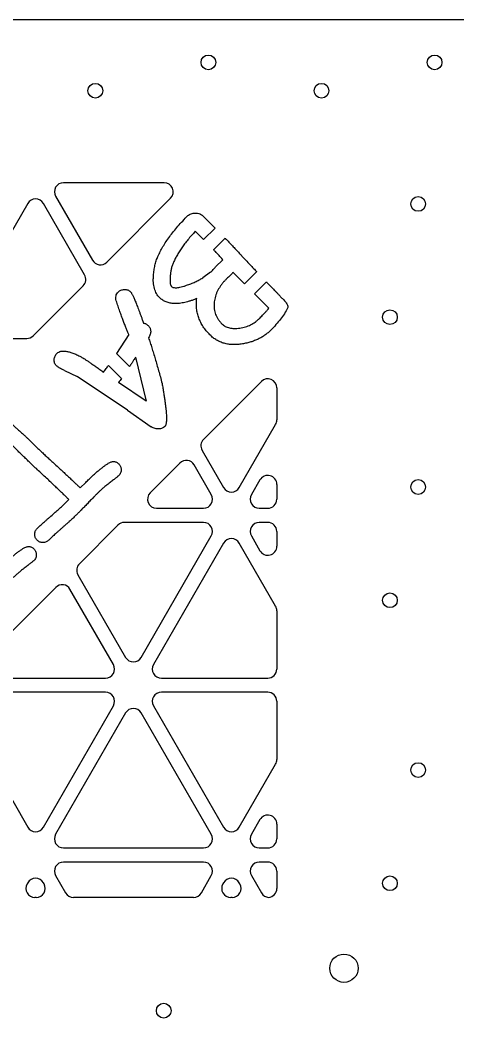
# Model space of a CAD drawing. Header units: inches. Extents: x -14.6 to 14.6, y -15.4 to 14.9.
# Drawn here: x 0.73 to 4.59, y 6.06 to 14.88 of the extents above; entities that cross this region are included whole.
import ezdxf

# ---------------------------------------------------------------- set-up
doc = ezdxf.new("R2010")
doc.units = ezdxf.units.IN
doc.header["$MEASUREMENT"] = 0

msp = doc.modelspace()

# ---------------------------------------------------------------- linework, layer by layer
at = {"color": 7, "linetype": 'Continuous', "lineweight": 25}
for p, q in [((7.73, 14.875), (-7.73, 14.875)), ((2.0043, 13.4375), (1.1128, 13.4375)), ((1.0436, 13.3175), (1.3698, 12.7524)), ((0.7967, 13.255), (0.1775, 12.1825)), ((1.2998, 12.6237), (0.9353, 13.255)), ((2.0608, 13.3009), (1.4957, 12.7358)), ((2.454, 13.0365), (2.3455, 13.1451)), ((2.2787, 13.0084), (2.3523, 12.9348)), ((2.454, 13.0365), (2.3523, 12.9348)), ((2.4402, 12.846), (2.5421, 12.9478)), ((2.5224, 12.7578), (2.4579, 12.6933)), ((2.4147, 12.647), (2.3455, 12.5973)), ((2.613, 12.645), (2.7137, 12.5443)), ((2.821, 12.6517), (2.7137, 12.5443)), ((1.2871, 12.5272), (0.8458, 12.0859)), ((2.802, 12.4559), (2.9073, 12.5612)), ((2.802, 12.4559), (2.9289, 12.3291)), ((1.69, 12.0966), (1.581, 11.9304)), ((0.2468, 12.0625), (0.7893, 12.0625)), ((1.6973, 11.814), (1.581, 11.9304)), ((1.5108, 11.8238), (1.6255, 11.709)), ((1.7497, 11.8961), (1.8437, 11.5077)), ((1.1229, 11.7794), (1.2355, 11.7271)), ((1.6788, 11.4296), (1.2355, 11.7271)), ((1.8437, 11.5077), (1.6007, 11.6735)), ((2.3516, 11.1705), (2.8634, 11.6823)), ((3, 11.6257), (3, 11.3426)), ((1.6788, 11.4296), (1.8887, 11.2815)), ((2.6674, 10.745), (2.9893, 11.3026)), ((2.3389, 11.0739), (2.5288, 10.745)), ((1.8802, 10.6991), (2.143, 10.9618)), ((2.4205, 10.6825), (2.2688, 10.9452)), ((1.3102, 10.7907), (1.262, 10.7417)), ((2.8507, 10.8126), (2.7756, 10.6825)), ((3, 10.7726), (3, 10.6425)), ((1.1603, 10.6399), (1.1242, 10.6038)), ((1.9368, 10.5625), (2.3513, 10.5625)), ((2.8449, 10.5625), (2.92, 10.5625)), ((1.2536, 10.0724), (1.5952, 10.4141)), ((2.3513, 10.4375), (1.6518, 10.4375)), ((2.92, 10.4375), (2.8449, 10.4375)), ((1.8013, 9.245), (2.4205, 10.3175)), ((2.7756, 10.3175), (2.8507, 10.1874)), ((3, 10.3575), (3, 10.2274)), ((2.5288, 10.255), (1.9096, 9.1825)), ((2.9893, 9.6974), (2.6674, 10.255)), ((1.2408, 9.9758), (1.6628, 9.245)), ((0.3802, 9.1991), (1.0449, 9.8637)), ((1.5545, 9.1825), (1.1708, 9.8472)), ((3, 9.6574), (3, 9.1425)), ((0.4368, 9.0625), (1.4852, 9.0625)), ((1.9789, 9.0625), (2.92, 9.0625)), ((1.4852, 8.9375), (0.2468, 8.9375)), ((2.92, 8.9375), (1.9789, 8.9375)), ((0.1775, 8.8175), (0.7967, 7.745)), ((0.9353, 7.745), (1.5545, 8.8175)), ((1.9096, 8.8175), (2.5288, 7.745)), ((3, 8.8575), (3, 8.3426)), ((1.6628, 8.755), (1.0436, 7.6825)), ((2.4205, 7.6825), (1.8013, 8.755)), ((2.6674, 7.745), (2.9893, 8.3026)), ((2.8507, 7.8126), (2.7756, 7.6825)), ((3, 7.7726), (3, 7.6425)), ((1.1128, 7.5625), (2.3513, 7.5625)), ((2.8449, 7.5625), (2.92, 7.5625)), ((2.3513, 7.4375), (1.1128, 7.4375)), ((2.92, 7.4375), (2.8449, 7.4375)), ((1.0436, 7.3175), (1.1316, 7.165)), ((2.3325, 7.165), (2.4205, 7.3175)), ((2.7756, 7.3175), (2.8637, 7.165)), ((3, 7.3575), (3, 7.205)), ((0.7967, 7.255), (0.791, 7.245)), ((0.9411, 7.245), (0.9353, 7.255)), ((2.5288, 7.255), (2.523, 7.245)), ((2.6731, 7.245), (2.6674, 7.255)), ((0.8718, 7.125), (0.8603, 7.125)), ((2.2632, 7.125), (1.2009, 7.125)), ((2.6038, 7.125), (2.5923, 7.125))]:
    msp.add_line(p, q, dxfattribs=at)
for centre, radius in [((2.395, 14.5), 0.065), ((4.395, 14.5), 0.065), ((1.395, 14.25), 0.065), ((3.395, 14.25), 0.065), ((4.25, 13.25), 0.065), ((4, 12.25), 0.065), ((4.25, 10.75), 0.065), ((4, 9.75), 0.065), ((4.25, 8.25), 0.065), ((4, 7.25), 0.065), ((3.5938, 6.5), 0.125), ((2, 6.125), 0.065)]:
    msp.add_circle(centre, radius, dxfattribs=at)
for centre, start, end in [((1.1128, 13.3575), 90, 210), ((2.0043, 13.3575), 315, 90), ((0.866, 13.215), 30, 150), ((1.4391, 12.7924), 210, 315), ((1.2305, 12.5837), 315, 30), ((0.7893, 12.1425), 270, 315), ((2.92, 11.6257), 0, 135), ((2.92, 11.3426), 330, 0), ((2.4082, 11.1139), 135, 210), ((2.1996, 10.9052), 30, 135), ((2.92, 10.7726), 0, 150), ((1.9368, 10.6425), 135, 270), ((2.3513, 10.6425), 270, 30), ((2.5981, 10.785), 210, 330), ((2.8449, 10.6425), 150, 270), ((2.92, 10.6425), 270, 0), ((1.6518, 10.3575), 90, 135), ((2.3513, 10.3575), 330, 90), ((2.8449, 10.3575), 90, 210), ((2.92, 10.3575), 0, 90), ((2.5981, 10.215), 30, 150), ((2.92, 10.2274), 210, 0), ((1.3101, 10.0158), 135, 210), ((1.1015, 9.8072), 30, 135), ((2.92, 9.6574), 0, 30), ((1.4852, 9.1425), 270, 30), ((1.7321, 9.285), 210, 330), ((1.9789, 9.1425), 150, 270), ((2.92, 9.1425), 270, 0), ((1.4852, 8.8575), 330, 90), ((1.9789, 8.8575), 90, 210), ((2.92, 8.8575), 0, 90), ((1.7321, 8.715), 30, 150), ((2.92, 8.3426), 330, 0), ((2.92, 7.7726), 0, 150), ((0.866, 7.785), 210, 330), ((1.1128, 7.6425), 150, 270), ((2.3513, 7.6425), 270, 30), ((2.5981, 7.785), 210, 330), ((2.8449, 7.6425), 150, 270), ((2.92, 7.6425), 270, 0), ((1.1128, 7.3575), 90, 210), ((2.3513, 7.3575), 330, 90), ((2.8449, 7.3575), 90, 210), ((2.92, 7.3575), 0, 90), ((0.8603, 7.205), 150, 270), ((0.866, 7.215), 30, 150), ((0.8718, 7.205), 270, 30), ((2.5923, 7.205), 150, 270), ((2.5981, 7.215), 30, 150), ((2.6038, 7.205), 270, 30), ((1.2009, 7.205), 210, 270), ((2.2632, 7.205), 270, 330), ((2.9329, 7.205), 210, 265.36136), ((2.92, 7.205), 274.63864, 0)]:
    msp.add_arc(centre, 0.08, start, end, dxfattribs=at)
for points, knots in [([(1.9487, 12.7869), (1.9553, 12.8012), (1.9689, 12.8306), (1.9933, 12.8739), (2.021, 12.918), (2.0524, 12.9628), (2.0876, 13.0079), (2.126, 13.0539), (2.1682, 13.1004), (2.1982, 13.131), (2.2135, 13.1467)], [0, 0, 0, 0, 0.105395, 0.215852, 0.331734, 0.453358, 0.580595, 0.713771, 0.853739, 1, 1, 1, 1]), ([(2.2135, 13.1467), (2.2177, 13.1503), (2.2261, 13.1576), (2.242, 13.1646), (2.26, 13.1687), (2.2796, 13.1696), (2.2992, 13.1679), (2.3173, 13.1635), (2.333, 13.1561), (2.3414, 13.1487), (2.3455, 13.1451)], [0, 0, 0, 0, 0.114901, 0.231703, 0.358355, 0.49939, 0.64077, 0.768171, 0.886337, 1, 1, 1, 1]), ([(2.2787, 13.0084), (2.2673, 12.9959), (2.2449, 12.9714), (2.2136, 12.9344), (2.1849, 12.8981), (2.1589, 12.8624), (2.1357, 12.8274), (2.1152, 12.7931), (2.0973, 12.7595), (2.0873, 12.7369), (2.0825, 12.7258)], [0, 0, 0, 0, 0.146989, 0.287304, 0.421104, 0.548575, 0.669931, 0.785421, 0.895332, 1, 1, 1, 1]), ([(2.5421, 12.9478), (2.5429, 12.947), (2.5517, 12.938), (2.5692, 12.92), (2.5951, 12.893), (2.6228, 12.8636), (2.6525, 12.8321), (2.6841, 12.7985), (2.7057, 12.7753), (2.7168, 12.7633)], [0.1828445, 0.1828445, 0.1828445, 0.1828445, 0.1936407, 0.3046684, 0.4250074, 0.5546635, 0.6941412, 0.8424086, 1, 1, 1, 1]), ([(1.909, 12.6191), (1.9103, 12.6342), (1.9128, 12.6639), (1.9216, 12.7071), (1.9328, 12.7483), (1.9434, 12.7741), (1.9487, 12.7869)], [0, 0, 0, 0, 0.262219, 0.515873, 0.761031, 1, 1, 1, 1]), ([(2.5224, 12.7578), (2.5112, 12.77), (2.4894, 12.7938), (2.4621, 12.8232), (2.4458, 12.8402), (2.4402, 12.846)], [0, 0, 0, 0, 0.2726082, 0.5301417, 0.6614259, 0.6614259, 0.6614259, 0.6614259]), ([(2.0825, 12.7258), (2.0788, 12.7164), (2.0713, 12.6974), (2.0638, 12.6669), (2.0585, 12.6348), (2.0571, 12.6128), (2.0564, 12.6016)], [0, 0, 0, 0, 0.237078, 0.48142, 0.735707, 1, 1, 1, 1]), ([(2.7168, 12.7633), (2.7288, 12.7504), (2.7518, 12.7256), (2.7852, 12.69), (2.808, 12.6657), (2.8196, 12.6533), (2.821, 12.6517)], [0, 0, 0, 0, 0.1670494, 0.3218559, 0.4639287, 0.4838989, 0.4838989, 0.4838989, 0.4838989]), ([(1.9639, 12.4219), (1.9587, 12.4275), (1.9481, 12.4388), (1.9355, 12.4587), (1.9249, 12.4804), (1.9171, 12.5043), (1.9114, 12.5301), (1.908, 12.5579), (1.9072, 12.5878), (1.9084, 12.6084), (1.909, 12.6191)], [0, 0, 0, 0, 0.108935, 0.219277, 0.332765, 0.450748, 0.575183, 0.707344, 0.84826, 1, 1, 1, 1]), ([(2.4147, 12.647), (2.4178, 12.6501), (2.4252, 12.6575), (2.4361, 12.67), (2.4474, 12.6824), (2.4548, 12.6901), (2.4579, 12.6933)], [0, 0, 0, 0, 0.205445, 0.494968, 0.786902, 1, 1, 1, 1]), ([(2.613, 12.645), (2.6069, 12.6388), (2.5955, 12.6272), (2.579, 12.6115), (2.5652, 12.5976), (2.5536, 12.586), (2.5443, 12.5766), (2.5371, 12.5698), (2.5327, 12.5646), (2.5303, 12.5622), (2.5294, 12.5614)], [0, 0, 0, 0, 0.2200903, 0.413028, 0.578775, 0.7173503, 0.828754, 0.9129861, 0.9701112, 1, 1, 1, 1]), ([(2.0564, 12.6016), (2.0561, 12.5964), (2.0555, 12.5867), (2.0556, 12.5728), (2.056, 12.5605), (2.0571, 12.5497), (2.0589, 12.5405), (2.061, 12.5327), (2.0639, 12.5264), (2.0665, 12.5231), (2.0677, 12.5216)], [0, 0, 0, 0, 0.187744, 0.355997, 0.505045, 0.635414, 0.750635, 0.848388, 0.931044, 1, 1, 1, 1]), ([(2.0677, 12.5216), (2.0703, 12.5195), (2.0759, 12.515), (2.087, 12.5113), (2.1002, 12.5097), (2.1159, 12.5101), (2.1339, 12.5125), (2.1542, 12.5169), (2.1772, 12.523), (2.193, 12.5285), (2.2015, 12.5314)], [0, 0, 0, 0, 0.072424, 0.152406, 0.247894, 0.358809, 0.488679, 0.638697, 0.807628, 1, 1, 1, 1]), ([(2.2015, 12.5314), (2.2146, 12.5361), (2.2403, 12.5454), (2.2772, 12.5614), (2.3124, 12.5783), (2.3346, 12.591), (2.3455, 12.5973)], [0, 0, 0, 0, 0.262812, 0.516851, 0.76215, 1, 1, 1, 1]), ([(2.5294, 12.5614), (2.5233, 12.554), (2.5111, 12.5394), (2.4954, 12.5165), (2.4815, 12.4934), (2.47, 12.47), (2.4603, 12.4463), (2.4531, 12.4223), (2.4477, 12.3981), (2.446, 12.3817), (2.4452, 12.3736)], [0, 0, 0, 0, 0.13809, 0.271409, 0.398861, 0.523554, 0.645238, 0.764325, 0.883062, 1, 1, 1, 1]), ([(2.9073, 12.5612), (2.91, 12.5585), (2.9188, 12.5494), (2.9276, 12.5404), (2.9337, 12.5341)], [0.8801711, 0.8801711, 0.8801711, 0.8801711, 0.9165249, 1, 1, 1, 1]), ([(2.9337, 12.5341), (2.9381, 12.5298), (2.9474, 12.5205), (2.9619, 12.5057), (2.9778, 12.4893), (2.9954, 12.4715), (3.0139, 12.4516), (3.0341, 12.4303), (3.0557, 12.4074), (3.0705, 12.3915), (3.0781, 12.3833)], [0, 0, 0, 0, 0.089205, 0.188409, 0.297619, 0.417593, 0.547612, 0.688392, 0.839188, 1, 1, 1, 1]), ([(1.5796, 12.3951), (1.5779, 12.4025), (1.5749, 12.4166), (1.5769, 12.4376), (1.5836, 12.4568), (1.5924, 12.4668), (1.5968, 12.4718)], [0, 0, 0, 0, 0.275892, 0.521727, 0.756781, 1, 1, 1, 1]), ([(1.5968, 12.4718), (1.6006, 12.4752), (1.608, 12.4817), (1.6211, 12.4889), (1.6355, 12.4934), (1.6509, 12.4954), (1.6664, 12.4949), (1.6812, 12.491), (1.6949, 12.4841), (1.7024, 12.4772), (1.7063, 12.4737)], [0, 0, 0, 0, 0.123669, 0.243481, 0.367206, 0.495601, 0.624879, 0.748831, 0.871061, 1, 1, 1, 1]), ([(1.7063, 12.4737), (1.7075, 12.4723), (1.7102, 12.4691), (1.7142, 12.4633), (1.7184, 12.4556), (1.7235, 12.4464), (1.7288, 12.4352), (1.7349, 12.4224), (1.7409, 12.4077), (1.7483, 12.3916), (1.7553, 12.3734), (1.7634, 12.3536), (1.7717, 12.332), (1.7806, 12.3087), (1.7898, 12.2835), (1.7999, 12.2568), (1.8101, 12.2281), (1.8171, 12.2085), (1.8208, 12.1984)], [0, 0, 0, 0, 0.017809, 0.041844, 0.070786, 0.106151, 0.147621, 0.194547, 0.24834, 0.307223, 0.372711, 0.443986, 0.521475, 0.605184, 0.695121, 0.79084, 0.891816, 1, 1, 1, 1]), ([(1.69, 12.0966), (1.6863, 12.1053), (1.6785, 12.1236), (1.6668, 12.1528), (1.654, 12.1853), (1.6407, 12.2209), (1.6266, 12.2599), (1.6117, 12.3021), (1.5957, 12.3475), (1.5851, 12.3789), (1.5796, 12.3951)], [0, 0, 0, 0, 0.088268, 0.187521, 0.297112, 0.416798, 0.546598, 0.687437, 0.838648, 1, 1, 1, 1]), ([(2.2919, 12.4138), (2.2825, 12.4101), (2.2643, 12.403), (2.2371, 12.394), (2.2111, 12.3862), (2.1859, 12.3801), (2.1618, 12.3752), (2.1387, 12.3721), (2.1167, 12.3701), (2.0956, 12.3699), (2.0755, 12.3713), (2.0565, 12.3739), (2.0386, 12.3783), (2.0215, 12.384), (2.0055, 12.3911), (1.9905, 12.3999), (1.9766, 12.4101), (1.9682, 12.418), (1.9639, 12.4219)], [0, 0, 0, 0, 0.086697, 0.168775, 0.247178, 0.321864, 0.392512, 0.459175, 0.522808, 0.583613, 0.64128, 0.696108, 0.74923, 0.800296, 0.851212, 0.900437, 0.949995, 1, 1, 1, 1]), ([(2.4084, 12.0938), (2.3975, 12.1053), (2.376, 12.1279), (2.3488, 12.1648), (2.3265, 12.203), (2.3093, 12.2426), (2.2971, 12.2835), (2.2901, 12.3258), (2.2879, 12.3695), (2.2905, 12.3989), (2.2919, 12.4138)], [0, 0, 0, 0, 0.134688, 0.264276, 0.388415, 0.509618, 0.629614, 0.750187, 0.873096, 1, 1, 1, 1]), ([(2.4452, 12.3736), (2.4449, 12.3649), (2.4442, 12.3479), (2.4462, 12.3226), (2.4512, 12.2983), (2.4583, 12.2748), (2.4685, 12.2523), (2.4813, 12.2307), (2.4968, 12.2099), (2.5088, 12.1972), (2.5149, 12.1907)], [0, 0, 0, 0, 0.128093, 0.253205, 0.374605, 0.495776, 0.616462, 0.740353, 0.867977, 1, 1, 1, 1]), ([(3.0781, 12.3833), (3.0816, 12.3785), (3.088, 12.3696), (3.0943, 12.3555), (3.0973, 12.3421), (3.096, 12.3338), (3.0954, 12.3297)], [0, 0, 0, 0, 0.304519, 0.565168, 0.791994, 1, 1, 1, 1]), ([(2.8447, 12.2371), (2.8544, 12.2468), (2.8722, 12.2646), (2.8957, 12.29), (2.9146, 12.3105), (2.9246, 12.3235), (2.9289, 12.3291)], [0, 0, 0, 0, 0.32937, 0.606128, 0.830359, 1, 1, 1, 1]), ([(3.0954, 12.3297), (3.086, 12.3133), (3.0667, 12.2796), (3.0319, 12.2311), (2.9923, 12.1825), (2.9624, 12.1518), (2.9471, 12.136)], [0, 0, 0, 0, 0.232148, 0.475145, 0.730907, 1, 1, 1, 1]), ([(1.8208, 12.1984), (1.8246, 12.1973), (1.8322, 12.1953), (1.8431, 12.1905), (1.853, 12.1835), (1.8591, 12.178), (1.8621, 12.1752)], [0, 0, 0, 0, 0.246821, 0.490221, 0.742019, 1, 1, 1, 1]), ([(1.8621, 12.1752), (1.8654, 12.1716), (1.8719, 12.1647), (1.8788, 12.1526), (1.8832, 12.1399), (1.8851, 12.1266), (1.8841, 12.1126), (1.8803, 12.098), (1.874, 12.0827), (1.8683, 12.0728), (1.8653, 12.0676)], [0, 0, 0, 0, 0.124498, 0.240308, 0.352561, 0.463597, 0.581525, 0.708787, 0.846349, 1, 1, 1, 1]), ([(2.5149, 12.1907), (2.5194, 12.1866), (2.5285, 12.1782), (2.5443, 12.1683), (2.5618, 12.1605), (2.5808, 12.1549), (2.6014, 12.1512), (2.6236, 12.15), (2.6475, 12.1507), (2.6725, 12.1537), (2.6978, 12.1584), (2.7224, 12.1648), (2.7458, 12.1726), (2.7679, 12.1826), (2.7891, 12.1935), (2.809, 12.2063), (2.8274, 12.221), (2.8389, 12.2317), (2.8447, 12.2371)], [0, 0, 0, 0, 0.050624, 0.101891, 0.15405, 0.208354, 0.265621, 0.326504, 0.39231, 0.462946, 0.534949, 0.604844, 0.672994, 0.739465, 0.805319, 0.870136, 0.934808, 1, 1, 1, 1]), ([(2.6955, 12.0138), (2.681, 12.0118), (2.6529, 12.0077), (2.6114, 12.0073), (2.5721, 12.0104), (2.5349, 12.0186), (2.4996, 12.0304), (2.4668, 12.0473), (2.4358, 12.068), (2.4176, 12.0851), (2.4084, 12.0938)], [0, 0, 0, 0, 0.140808, 0.274037, 0.400406, 0.521714, 0.64092, 0.759087, 0.877643, 1, 1, 1, 1]), ([(2.9471, 12.136), (2.9388, 12.1281), (2.9223, 12.1124), (2.895, 12.0916), (2.8663, 12.0726), (2.8355, 12.0562), (2.8031, 12.0422), (2.7688, 12.0304), (2.7329, 12.0204), (2.7081, 12.016), (2.6955, 12.0138)], [0, 0, 0, 0, 0.120365, 0.240465, 0.361604, 0.483063, 0.607512, 0.734273, 0.865017, 1, 1, 1, 1]), ([(1.8653, 12.0676), (1.8702, 12.0531), (1.8802, 12.0236), (1.8946, 11.9781), (1.9094, 11.9307), (1.9244, 11.8813), (1.9393, 11.8298), (1.9545, 11.7765), (1.9701, 11.7211), (1.9801, 11.6834), (1.9852, 11.6642)], [0, 0, 0, 0, 0.1087, 0.222015, 0.340124, 0.463034, 0.590082, 0.721946, 0.858631, 1, 1, 1, 1]), ([(1.0511, 11.8207), (1.0476, 11.8245), (1.0408, 11.8319), (1.0345, 11.8457), (1.0306, 11.8604), (1.0307, 11.876), (1.0331, 11.8915), (1.0381, 11.9062), (1.0457, 11.9197), (1.0526, 11.9273), (1.0561, 11.9311)], [0, 0, 0, 0, 0.125128, 0.244562, 0.366897, 0.494866, 0.624436, 0.749935, 0.873682, 1, 1, 1, 1]), ([(1.0561, 11.9311), (1.0608, 11.935), (1.0706, 11.9431), (1.0896, 11.9498), (1.1115, 11.9517), (1.1367, 11.95), (1.1651, 11.9433), (1.1969, 11.9331), (1.232, 11.9183), (1.2559, 11.9062), (1.2687, 11.8997)], [0, 0, 0, 0, 0.080802, 0.166241, 0.260771, 0.370993, 0.497898, 0.644951, 0.811719, 1, 1, 1, 1]), ([(1.1229, 11.7794), (1.1141, 11.7835), (1.0982, 11.791), (1.0778, 11.8025), (1.062, 11.8113), (1.0543, 11.818), (1.0511, 11.8207)], [0, 0, 0, 0, 0.349735, 0.633633, 0.848405, 1, 1, 1, 1]), ([(1.2687, 11.8997), (1.2741, 11.8965), (1.286, 11.8895), (1.3048, 11.8777), (1.3258, 11.8634), (1.3497, 11.8478), (1.3756, 11.8295), (1.4043, 11.8098), (1.435, 11.7874), (1.4565, 11.7719), (1.4676, 11.7639)], [0, 0, 0, 0, 0.07904, 0.171351, 0.276695, 0.395631, 0.526352, 0.671201, 0.829191, 1, 1, 1, 1]), ([(1.4676, 11.7639), (1.4758, 11.7748), (1.4905, 11.7946), (1.5046, 11.8148), (1.5108, 11.8238)], [0, 0, 0, 0, 0.2045141, 0.368793, 0.368793, 0.368793, 0.368793]), ([(1.7497, 11.8961), (1.7455, 11.8894), (1.7367, 11.8751), (1.7227, 11.8526), (1.7093, 11.832), (1.7006, 11.8189), (1.6973, 11.814)], [0, 0, 0, 0, 0.0887, 0.1877336, 0.2968472, 0.3635435, 0.3635435, 0.3635435, 0.3635435]), ([(1.6255, 11.709), (1.6255, 11.709), (1.6172, 11.6972), (1.6089, 11.6853), (1.6007, 11.6735)], [0.8383062, 0.8383062, 0.8383062, 0.8383062, 0.8386562, 1, 1, 1, 1]), ([(1.9852, 11.6642), (1.9877, 11.6504), (1.9925, 11.6235), (1.9987, 11.5843), (2.0045, 11.5475), (2.0094, 11.5131), (2.0138, 11.4811), (2.0172, 11.4516), (2.02, 11.4245), (2.022, 11.3997), (2.0235, 11.3774), (2.0239, 11.3574), (2.0237, 11.3399), (2.023, 11.3247), (2.0212, 11.3119), (2.0187, 11.3015), (2.0158, 11.2932), (2.0127, 11.2892), (2.0113, 11.2874)], [0, 0, 0, 0, 0.110518, 0.214775, 0.311702, 0.403069, 0.487708, 0.565558, 0.63671, 0.701774, 0.760777, 0.812547, 0.858953, 0.898289, 0.931941, 0.960078, 0.982503, 1, 1, 1, 1]), ([(0.6472, 11.3165), (0.6523, 11.3115), (0.6635, 11.3006), (0.6824, 11.2829), (0.705, 11.2625), (0.7298, 11.2398), (0.7552, 11.2176), (0.7778, 11.197), (0.7968, 11.1792), (0.8081, 11.1682), (0.8133, 11.1632)], [0, 0, 0, 0, 0.093809, 0.20827, 0.342725, 0.498541, 0.654435, 0.790309, 0.90477, 1, 1, 1, 1]), ([(2.0113, 11.2874), (2.0074, 11.2838), (1.9997, 11.2767), (1.9863, 11.2691), (1.9722, 11.264), (1.9569, 11.262), (1.941, 11.2627), (1.9241, 11.2664), (1.9064, 11.2725), (1.8947, 11.2784), (1.8887, 11.2815)], [0, 0, 0, 0, 0.12121, 0.233751, 0.346163, 0.458288, 0.578008, 0.705349, 0.846387, 1, 1, 1, 1]), ([(0.9125, 10.8754), (0.8995, 10.8877), (0.8743, 10.9115), (0.8373, 10.946), (0.8029, 10.9787), (0.7709, 11.0095), (0.7409, 11.0379), (0.7135, 11.0647), (0.6884, 11.0892), (0.6725, 11.105), (0.665, 11.1125)], [0, 0, 0, 0, 0.156541, 0.303717, 0.442436, 0.571766, 0.692666, 0.803703, 0.906772, 1, 1, 1, 1]), ([(0.8133, 11.1632), (0.8201, 11.1564), (0.8343, 11.1423), (0.8569, 11.1202), (0.8815, 11.0964), (0.9087, 11.071), (0.9376, 11.0435), (0.9688, 11.0144), (1.0023, 10.9838), (1.0252, 10.9627), (1.037, 10.9517)], [0, 0, 0, 0, 0.093381, 0.195635, 0.307293, 0.427855, 0.557803, 0.696127, 0.843372, 1, 1, 1, 1]), ([(1.037, 10.9517), (1.0497, 10.9401), (1.0742, 10.9177), (1.1094, 10.8851), (1.1419, 10.8552), (1.1714, 10.8277), (1.1981, 10.8027), (1.2218, 10.78), (1.243, 10.7601), (1.256, 10.7475), (1.262, 10.7417)], [0, 0, 0, 0, 0.168113, 0.323674, 0.467228, 0.598232, 0.716691, 0.82365, 0.918095, 1, 1, 1, 1]), ([(1.3102, 10.7907), (1.3198, 10.8002), (1.3383, 10.8187), (1.3662, 10.8448), (1.3926, 10.8691), (1.4182, 10.8912), (1.4425, 10.9114), (1.4658, 10.9295), (1.488, 10.9454), (1.5027, 10.9549), (1.5098, 10.9595)], [0, 0, 0, 0, 0.154526, 0.299912, 0.437401, 0.565885, 0.687241, 0.799119, 0.903554, 1, 1, 1, 1]), ([(1.5098, 10.9595), (1.5141, 10.962), (1.5224, 10.9669), (1.5352, 10.9716), (1.5475, 10.9745), (1.5594, 10.9754), (1.5709, 10.9734), (1.5818, 10.9693), (1.5923, 10.963), (1.5984, 10.9574), (1.6016, 10.9545)], [0, 0, 0, 0, 0.149667, 0.284796, 0.407575, 0.525259, 0.637435, 0.753261, 0.87183, 1, 1, 1, 1]), ([(1.6016, 10.9545), (1.6047, 10.9511), (1.6108, 10.9444), (1.6175, 10.9326), (1.6216, 10.9197), (1.6226, 10.9107), (1.6232, 10.9061)], [0, 0, 0, 0, 0.252895, 0.498916, 0.74558, 1, 1, 1, 1]), ([(1.1603, 10.6399), (1.1536, 10.6465), (1.139, 10.6607), (1.1158, 10.6834), (1.0891, 10.7084), (1.0599, 10.7368), (1.0273, 10.7674), (0.9917, 10.801), (0.9531, 10.8373), (0.9264, 10.8624), (0.9125, 10.8754)], [0, 0, 0, 0, 0.082684, 0.178056, 0.285199, 0.404072, 0.534721, 0.678061, 0.833154, 1, 1, 1, 1]), ([(1.6, 10.8493), (1.5981, 10.8477), (1.5938, 10.8441), (1.5865, 10.8379), (1.5774, 10.8308), (1.5668, 10.822), (1.5543, 10.8123), (1.5401, 10.8014), (1.5243, 10.7892), (1.5132, 10.7806), (1.5073, 10.7762)], [0, 0, 0, 0, 0.0628095, 0.1433544, 0.2418981, 0.3581692, 0.4924735, 0.6433125, 0.8133871, 1, 1, 1, 1]), ([(1.6232, 10.9061), (1.6233, 10.9006), (1.6235, 10.89), (1.6194, 10.8746), (1.6116, 10.8607), (1.6039, 10.8532), (1.6, 10.8493)], [0, 0, 0, 0, 0.256913, 0.496558, 0.742542, 1, 1, 1, 1]), ([(1.5073, 10.7762), (1.4982, 10.7689), (1.4809, 10.755), (1.4568, 10.7348), (1.4359, 10.7162), (1.4233, 10.7041), (1.4174, 10.6985)], [0, 0, 0, 0, 0.2947683, 0.559176, 0.7946053, 1, 1, 1, 1]), ([(1.4174, 10.6985), (1.4116, 10.6926), (1.3986, 10.6795), (1.3772, 10.6576), (1.352, 10.6317), (1.3243, 10.6029), (1.2966, 10.574), (1.2713, 10.5482), (1.2503, 10.5262), (1.2372, 10.5133), (1.2314, 10.5075)], [0, 0, 0, 0, 0.093366, 0.207818, 0.343358, 0.500599, 0.657841, 0.793381, 0.907239, 1, 1, 1, 1]), ([(1.0027, 10.4932), (1.0155, 10.5043), (1.0395, 10.5251), (1.0726, 10.5546), (1.1006, 10.5801), (1.1168, 10.5964), (1.1242, 10.6038)], [0, 0, 0, 0, 0.309521, 0.579662, 0.809457, 1, 1, 1, 1]), ([(0.88, 10.3833), (0.8834, 10.3866), (0.8907, 10.3937), (0.9022, 10.4049), (0.9155, 10.4168), (0.93, 10.4301), (0.9461, 10.4443), (0.9635, 10.4598), (0.9827, 10.4761), (0.9959, 10.4874), (1.0027, 10.4932)], [0, 0, 0, 0, 0.08677, 0.184277, 0.292598, 0.411677, 0.542543, 0.684173, 0.836703, 1, 1, 1, 1]), ([(1.2314, 10.5075), (1.2278, 10.504), (1.2203, 10.4966), (1.2082, 10.4851), (1.195, 10.4723), (1.18, 10.4589), (1.1638, 10.4443), (1.1462, 10.4285), (1.1272, 10.4118), (1.1074, 10.3944), (1.0876, 10.3771), (1.0687, 10.3604), (1.051, 10.3449), (1.0349, 10.3301), (1.0201, 10.3165), (1.0067, 10.304), (0.9947, 10.2924), (0.9872, 10.285), (0.9836, 10.2815)], [0, 0, 0, 0, 0.044531, 0.094335, 0.149415, 0.208855, 0.274536, 0.344545, 0.420347, 0.500479, 0.580611, 0.655457, 0.725972, 0.791151, 0.851049, 0.905665, 0.955469, 1, 1, 1, 1]), ([(0.8803, 10.2804), (0.877, 10.284), (0.8706, 10.2911), (0.8637, 10.3036), (0.8596, 10.3172), (0.8579, 10.3316), (0.8594, 10.3459), (0.8632, 10.3597), (0.8701, 10.3724), (0.8767, 10.3796), (0.88, 10.3833)], [0, 0, 0, 0, 0.126675, 0.249153, 0.371454, 0.497132, 0.62458, 0.746317, 0.870532, 1, 1, 1, 1]), ([(0.9836, 10.2815), (0.9799, 10.2781), (0.9726, 10.2715), (0.9597, 10.2643), (0.946, 10.26), (0.9316, 10.2583), (0.9174, 10.2597), (0.9038, 10.2636), (0.8911, 10.2705), (0.8839, 10.277), (0.8803, 10.2804)], [0, 0, 0, 0, 0.131357, 0.255676, 0.379606, 0.504424, 0.629039, 0.748053, 0.871418, 1, 1, 1, 1]), ([(0.5599, 10.0404), (0.5695, 10.0499), (0.588, 10.0684), (0.6159, 10.0945), (0.6423, 10.1189), (0.6679, 10.1409), (0.6922, 10.1611), (0.7155, 10.1792), (0.7377, 10.1951), (0.7525, 10.2046), (0.7595, 10.2092)], [0, 0, 0, 0, 0.154526, 0.299912, 0.437401, 0.565885, 0.687241, 0.799119, 0.903554, 1, 1, 1, 1]), ([(0.7595, 10.2092), (0.7638, 10.2117), (0.7721, 10.2166), (0.785, 10.2213), (0.7972, 10.2242), (0.8091, 10.2251), (0.8206, 10.2231), (0.8315, 10.219), (0.842, 10.2127), (0.8481, 10.2071), (0.8513, 10.2042)], [0, 0, 0, 0, 0.149667, 0.284796, 0.407575, 0.525259, 0.637435, 0.753261, 0.87183, 1, 1, 1, 1]), ([(0.8729, 10.1558), (0.873, 10.1503), (0.8732, 10.1397), (0.8691, 10.1243), (0.8613, 10.1104), (0.8536, 10.1029), (0.8497, 10.099)], [0, 0, 0, 0, 0.256913, 0.496558, 0.742542, 1, 1, 1, 1]), ([(0.8513, 10.2042), (0.8544, 10.2008), (0.8605, 10.1941), (0.8672, 10.1823), (0.8713, 10.1694), (0.8723, 10.1604), (0.8729, 10.1558)], [0, 0, 0, 0, 0.252895, 0.498916, 0.74558, 1, 1, 1, 1]), ([(0.8497, 10.099), (0.8478, 10.0974), (0.8435, 10.0938), (0.8363, 10.0876), (0.8271, 10.0805), (0.8165, 10.0717), (0.804, 10.0621), (0.7898, 10.0511), (0.774, 10.0389), (0.7629, 10.0303), (0.757, 10.0259)], [0, 0, 0, 0, 0.06281, 0.143354, 0.241898, 0.358169, 0.492473, 0.643313, 0.813387, 1, 1, 1, 1]), ([(0.757, 10.0259), (0.7479, 10.0186), (0.7306, 10.0047), (0.7065, 9.9845), (0.6856, 9.966), (0.673, 9.9539), (0.6671, 9.9482)], [0, 0, 0, 0, 0.294768, 0.559176, 0.794605, 1, 1, 1, 1])]:
    msp.add_open_spline(points, degree=3, knots=knots, dxfattribs=at)

doc.saveas('drawing.dxf')
